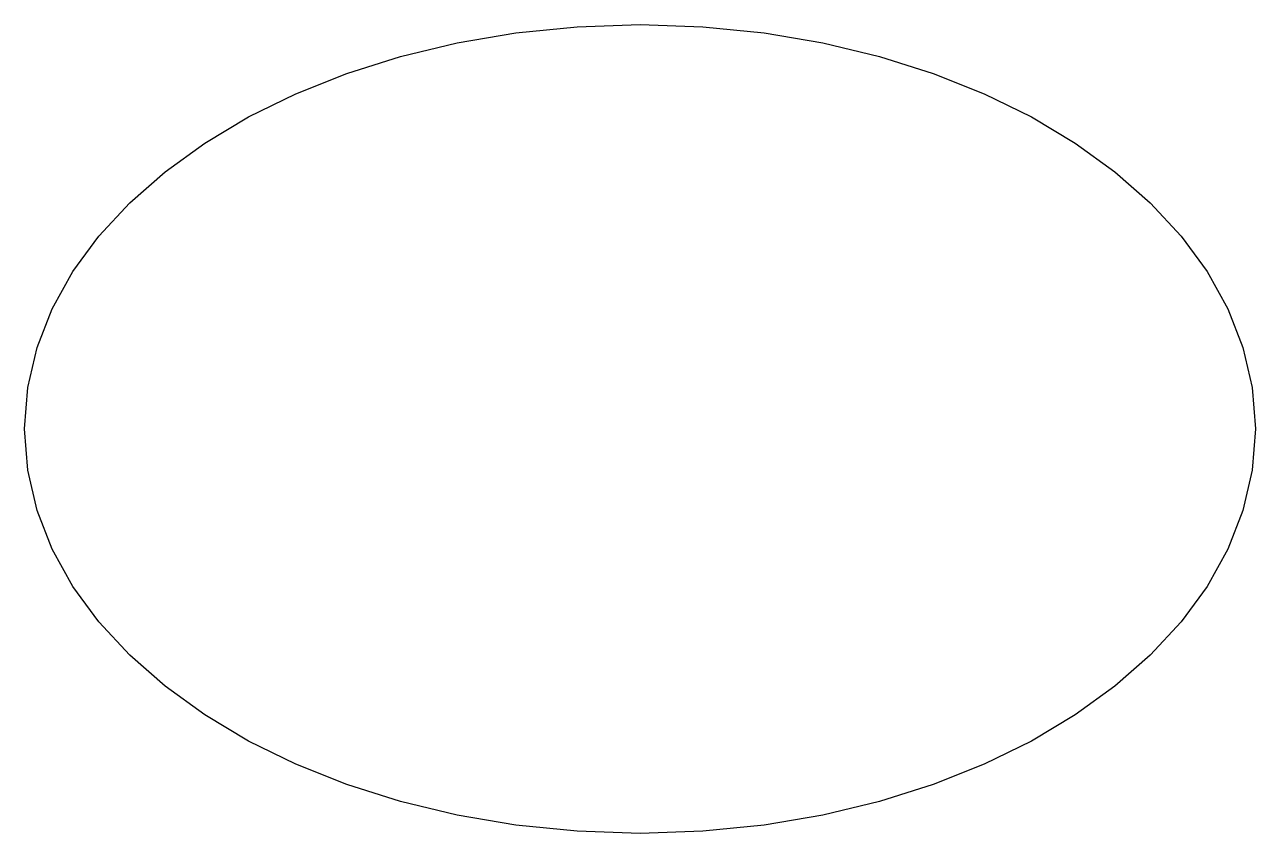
# Model space of a CAD drawing. Extents: x 3.18 to 8.51, y 2.39 to 5.9.
import ezdxf

# ---------------------------------------------------------------- set-up
doc = ezdxf.new("R2010")
doc.units = 0
doc.layers.get('0').update_dxf_attribs({"linetype": 'CONTINUOUS'})

msp = doc.modelspace()

# ---------------------------------------------------------------- linework, layer by layer
at = {"color": 0}
for p, q in [((5.30875, 5.86139), (5.57362, 5.88797)), ((5.57362, 5.88797), (5.84646, 5.89697)), ((5.84646, 5.89697), (6.11919, 5.88797)), ((6.11919, 5.88797), (6.38411, 5.86139)), ((4.80789, 5.75922), (5.05306, 5.81819)), ((5.05306, 5.81819), (5.30875, 5.86139)), ((6.38411, 5.86139), (6.63981, 5.81819)), ((6.63981, 5.81819), (6.88493, 5.75922)), ((4.57471, 5.68544), (4.80789, 5.75922)), ((6.88493, 5.75922), (7.11817, 5.68544)), ((4.35471, 5.5976), (4.57471, 5.68544)), ((7.11817, 5.68544), (7.33811, 5.5976)), ((4.14931, 5.49669), (4.35471, 5.5976)), ((7.33811, 5.5976), (7.54351, 5.49669)), ((3.95985, 5.38357), (4.14931, 5.49669)), ((7.54351, 5.49669), (7.73296, 5.38357)), ((3.78765, 5.25906), (3.95985, 5.38357)), ((7.73296, 5.38357), (7.90517, 5.25906)), ((3.63406, 5.12414), (3.78765, 5.25906)), ((7.90517, 5.25906), (8.05875, 5.12414)), ((3.50043, 4.9796), (3.63406, 5.12414)), ((8.05875, 5.12414), (8.19239, 4.9796)), ((3.38807, 4.82633), (3.50043, 4.9796)), ((8.19239, 4.9796), (8.30474, 4.82633)), ((3.29833, 4.66525), (3.38807, 4.82633)), ((8.30474, 4.82633), (8.39447, 4.66525)), ((3.23264, 4.49729), (3.29833, 4.66525)), ((8.39447, 4.66525), (8.46018, 4.49729)), ((3.19217, 4.32319), (3.23264, 4.49729)), ((8.46018, 4.49729), (8.50065, 4.32319)), ((3.17844, 4.14393), (3.19217, 4.32319)), ((8.50065, 4.32319), (8.51443, 4.14393)), ((3.19217, 3.96474), (3.17844, 4.14393)), ((8.51443, 4.14393), (8.50065, 3.96474)), ((3.23264, 3.79064), (3.19217, 3.96474)), ((8.50065, 3.96474), (8.46018, 3.79064)), ((3.29833, 3.62267), (3.23264, 3.79064)), ((8.46018, 3.79064), (8.39447, 3.62267)), ((3.38807, 3.46158), (3.29833, 3.62267)), ((8.39447, 3.62267), (8.30474, 3.46158)), ((3.50043, 3.30832), (3.38807, 3.46158)), ((8.30474, 3.46158), (8.19239, 3.30832)), ((3.63406, 3.16379), (3.50043, 3.30832)), ((8.19239, 3.30832), (8.05875, 3.16379)), ((3.78765, 3.02881), (3.63406, 3.16379)), ((8.05875, 3.16379), (7.90517, 3.02881)), ((3.95985, 2.90435), (3.78765, 3.02881)), ((7.90517, 3.02881), (7.73296, 2.90435)), ((4.14931, 2.79118), (3.95985, 2.90435)), ((7.73296, 2.90435), (7.54351, 2.79118)), ((4.35471, 2.69026), (4.14931, 2.79118)), ((7.54351, 2.79118), (7.33811, 2.69026)), ((4.57471, 2.60243), (4.35471, 2.69026)), ((7.33811, 2.69026), (7.11817, 2.60243)), ((4.80789, 2.52864), (4.57471, 2.60243)), ((7.11817, 2.60243), (6.88493, 2.52864)), ((5.05306, 2.46967), (4.80789, 2.52864)), ((6.88493, 2.52864), (6.63981, 2.46967)), ((5.30875, 2.42649), (5.05306, 2.46967)), ((6.63981, 2.46967), (6.38411, 2.42649)), ((5.57362, 2.3999), (5.30875, 2.42649)), ((6.38411, 2.42649), (6.11919, 2.3999)), ((5.84646, 2.39085), (5.57362, 2.3999)), ((6.11919, 2.3999), (5.84646, 2.39085))]:
    msp.add_line(p, q, dxfattribs=at)

doc.saveas('drawing.dxf')
